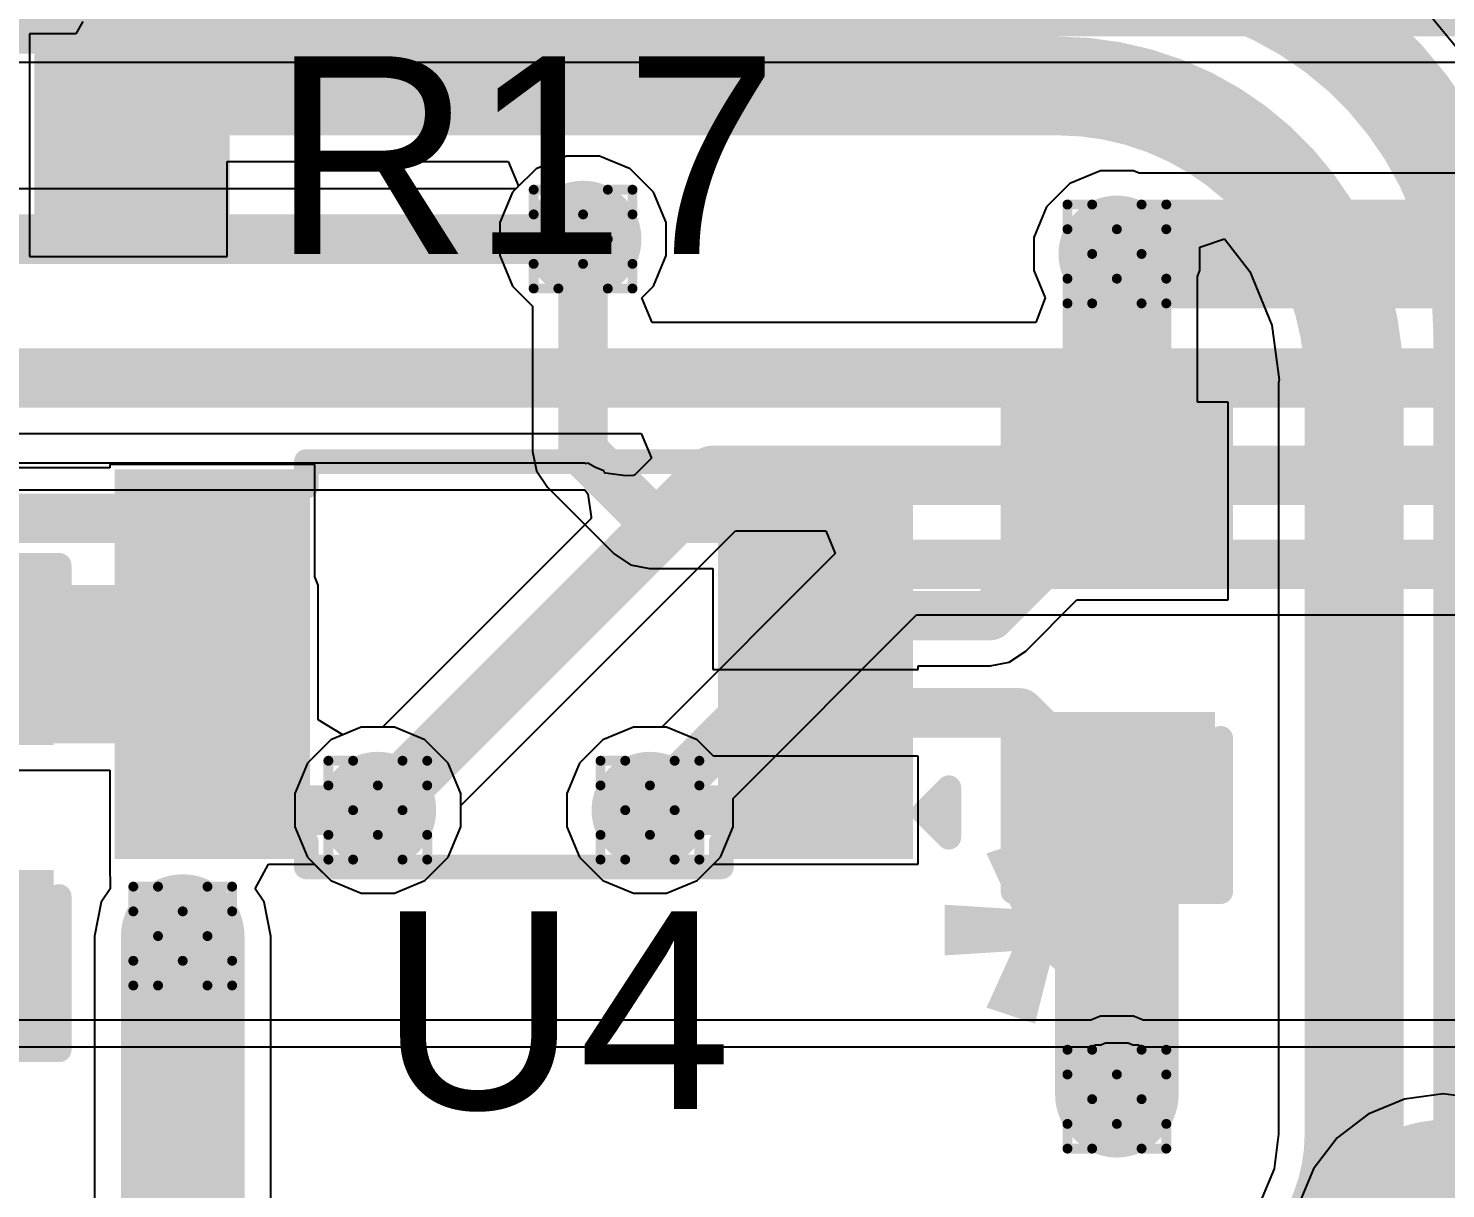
# Model space of a CAD drawing. Header units: inches. Extents: x -0.2 to 17.4, y -0.2 to 2.6.
# Drawn here: x 0.6468 to 0.9335, y 0.8749 to 1.1096 of the extents above; entities that cross this region are included whole.
import ezdxf

# ---------------------------------------------------------------- set-up
doc = ezdxf.new("R2010")
doc.units = ezdxf.units.IN
doc.header["$MEASUREMENT"] = 0
for name, color, linetype in [('Bottom Layer', 5, 'Continuous'), ('Drill Drawing', 1, 'Continuous'), ('Top Layer', 1, 'Continuous'), ('Top Overlay', 2, 'Continuous'), ('Top Paste', 8, 'Continuous'), ('Top Solder', 216, 'Continuous'), ('Via Holes', 16, 'Continuous')]:
    doc.layers.add(name, color=color, linetype=linetype)
doc.styles.add('Arial', font='', dxfattribs={"height": 0.2})
doc.styles.add('Arial_Bold', font='', dxfattribs={"height": 0.2})
doc.styles.get('Arial').set_extended_font_data('Arial')
doc.styles.get('Arial_Bold').set_extended_font_data('Arial', bold=True)

# ---------------------------------------------------------------- blocks, each defined once
blk = doc.blocks.new('VSSOP_8_3_1_2_1__18')
at = {"layer": 'Top Layer'}
for points in [[(-0.04528, 0.03543), (-0.04528, 0.02362), (-0.07677, 0.02362), (-0.07677, 0.03543)], [(0.07677, 0.03543), (0.07677, 0.02362), (0.04528, 0.02362), (0.04528, 0.03543)], [(-0.04528, 0.01575), (-0.04528, 0.00394), (-0.07677, 0.00394), (-0.07677, 0.01575)], [(0.07677, 0.01575), (0.07677, 0.00394), (0.04528, 0.00394), (0.04528, 0.01575)], [(-0.04528, -0.00394), (-0.04528, -0.01575), (-0.07677, -0.01575), (-0.07677, -0.00394)], [(0.07677, -0.00394), (0.07677, -0.01575), (0.04528, -0.01575), (0.04528, -0.00394)], [(-0.04528, -0.02362), (-0.04528, -0.03543), (-0.07677, -0.03543), (-0.07677, -0.02362)], [(0.07677, -0.02362), (0.07677, -0.03543), (0.04528, -0.03543), (0.04528, -0.02362)]]:
    blk.add_hatch(color=1, dxfattribs=at).paths.add_polyline_path(points)
at = {"layer": 'Top Paste'}
for points in [[(-0.04528, 0.03543), (-0.04528, 0.02362), (-0.07677, 0.02362), (-0.07677, 0.03543)], [(0.07677, 0.03543), (0.07677, 0.02362), (0.04528, 0.02362), (0.04528, 0.03543)], [(-0.04528, 0.01575), (-0.04528, 0.00394), (-0.07677, 0.00394), (-0.07677, 0.01575)], [(0.07677, 0.01575), (0.07677, 0.00394), (0.04528, 0.00394), (0.04528, 0.01575)], [(-0.04528, -0.00394), (-0.04528, -0.01575), (-0.07677, -0.01575), (-0.07677, -0.00394)], [(0.07677, -0.00394), (0.07677, -0.01575), (0.04528, -0.01575), (0.04528, -0.00394)], [(-0.04528, -0.02362), (-0.04528, -0.03543), (-0.07677, -0.03543), (-0.07677, -0.02362)], [(0.07677, -0.02362), (0.07677, -0.03543), (0.04528, -0.03543), (0.04528, -0.02362)]]:
    blk.add_hatch(color=8, dxfattribs=at).paths.add_polyline_path(points)
at = {"layer": 'Top Solder'}
for points in [[(-0.04128, 0.03943), (-0.04128, 0.01962), (-0.08077, 0.01962), (-0.08077, 0.03943)], [(0.08077, 0.03943), (0.08077, 0.01962), (0.04128, 0.01962), (0.04128, 0.03943)], [(-0.04128, 0.01975), (-0.04128, -0.00006), (-0.08077, -0.00006), (-0.08077, 0.01975)], [(0.08077, 0.01975), (0.08077, -0.00006), (0.04128, -0.00006), (0.04128, 0.01975)], [(-0.04128, 0.00006), (-0.04128, -0.01975), (-0.08077, -0.01975), (-0.08077, 0.00006)], [(0.08077, 0.00006), (0.08077, -0.01975), (0.04128, -0.01975), (0.04128, 0.00006)], [(-0.04128, -0.01962), (-0.04128, -0.03943), (-0.08077, -0.03943), (-0.08077, -0.01962)], [(0.08077, -0.01962), (0.08077, -0.03943), (0.04128, -0.03943), (0.04128, -0.01962)]]:
    blk.add_hatch(color=216, dxfattribs=at).paths.add_polyline_path(points)
at = {"layer": 'Top Overlay', "const_width": 0.005}
for points in [[(0.042, 0.041), (-0.042, 0.041)], [(-0.042, 0.041), (-0.042, 0.036)], [(0.042, 0.041), (0.042, 0.036)], [(-0.083, 0.03), (-0.088, 0.035)], [(-0.088, 0.035), (-0.088, 0.025)], [(-0.083, 0.03), (-0.088, 0.025)], [(-0.042, -0.036), (-0.042, -0.041)], [(0.042, -0.036), (0.042, -0.041)], [(0.042, -0.041), (-0.042, -0.041)]]:
    blk.add_lwpolyline(points, dxfattribs=at)
at = {"layer": 'Top Overlay', "const_width": 0.0025}
for points in [[(-0.04325, 0.041, 1), (-0.04075, 0.041, 1)], [(-0.04325, 0.041, 1), (-0.04075, 0.041, 1)], [(0.04075, 0.041, 1), (0.04325, 0.041, 1)], [(0.04075, 0.041, 1), (0.04325, 0.041, 1)], [(-0.08925, 0.035, 1), (-0.08675, 0.035, 1)], [(-0.08925, 0.035, 1), (-0.08675, 0.035, 1)], [(-0.04325, 0.036, 1), (-0.04075, 0.036, 1)], [(0.04075, 0.036, 1), (0.04325, 0.036, 1)], [(-0.08425, 0.03, 1), (-0.08175, 0.03, 1)], [(-0.08425, 0.03, 1), (-0.08175, 0.03, 1)], [(-0.08925, 0.025, 1), (-0.08675, 0.025, 1)], [(-0.08925, 0.025, 1), (-0.08675, 0.025, 1)], [(-0.04325, -0.036, 1), (-0.04075, -0.036, 1)], [(0.04075, -0.036, 1), (0.04325, -0.036, 1)], [(-0.04325, -0.041, 1), (-0.04075, -0.041, 1)], [(-0.04325, -0.041, 1), (-0.04075, -0.041, 1)], [(0.04075, -0.041, 1), (0.04325, -0.041, 1)], [(0.04075, -0.041, 1), (0.04325, -0.041, 1)]]:
    blk.add_lwpolyline(points, format="xyb", close=True, dxfattribs=at)
blk = doc.blocks.new('R___0603_38')
at = {"layer": 'Top Layer'}
for points in [[(-0.015, 0.0175), (-0.015, -0.0175), (-0.045, -0.0175), (-0.045, 0.0175)], [(0.045, 0.0175), (0.045, -0.0175), (0.015, -0.0175), (0.015, 0.0175)]]:
    blk.add_hatch(color=1, dxfattribs=at).paths.add_polyline_path(points)
at = {"layer": 'Top Paste'}
for points in [[(-0.015, 0.0175), (-0.015, -0.0175), (-0.045, -0.0175), (-0.045, 0.0175)], [(0.045, 0.0175), (0.045, -0.0175), (0.015, -0.0175), (0.015, 0.0175)]]:
    blk.add_hatch(color=8, dxfattribs=at).paths.add_polyline_path(points)
at = {"layer": 'Top Solder'}
for points in [[(-0.011, 0.0215), (-0.011, -0.0215), (-0.049, -0.0215), (-0.049, 0.0215)], [(0.049, 0.0215), (0.049, -0.0215), (0.011, -0.0215), (0.011, 0.0215)]]:
    blk.add_hatch(color=216, dxfattribs=at).paths.add_polyline_path(points)
at = {"layer": 'Top Overlay', "const_width": 0.005}
for points in [[(-0.048, 0.021), (-0.048, -0.021)], [(0.048, 0.021), (-0.048, 0.021)], [(0.048, 0.021), (0.048, -0.021)], [(0.048, -0.021), (-0.048, -0.021)]]:
    blk.add_lwpolyline(points, dxfattribs=at)
at = {"layer": 'Top Overlay', "const_width": 0.0025}
for points in [[(-0.04925, 0.021, 1), (-0.04675, 0.021, 1)], [(-0.04925, 0.021, 1), (-0.04675, 0.021, 1)], [(0.04675, 0.021, 1), (0.04925, 0.021, 1)], [(0.04675, 0.021, 1), (0.04925, 0.021, 1)], [(-0.04925, -0.021, 1), (-0.04675, -0.021, 1)], [(-0.04925, -0.021, 1), (-0.04675, -0.021, 1)], [(0.04675, -0.021, 1), (0.04925, -0.021, 1)], [(0.04675, -0.021, 1), (0.04925, -0.021, 1)]]:
    blk.add_lwpolyline(points, format="xyb", close=True, dxfattribs=at)
blk = doc.blocks.new('C___0603_95')
at = {"layer": 'Top Layer'}
for points in [[(-0.015, 0.0175), (-0.015, -0.0175), (-0.045, -0.0175), (-0.045, 0.0175)], [(0.045, 0.0175), (0.045, -0.0175), (0.015, -0.0175), (0.015, 0.0175)]]:
    blk.add_hatch(color=1, dxfattribs=at).paths.add_polyline_path(points)
at = {"layer": 'Top Paste'}
for points in [[(-0.015, 0.0175), (-0.015, -0.0175), (-0.045, -0.0175), (-0.045, 0.0175)], [(0.045, 0.0175), (0.045, -0.0175), (0.015, -0.0175), (0.015, 0.0175)]]:
    blk.add_hatch(color=8, dxfattribs=at).paths.add_polyline_path(points)
at = {"layer": 'Top Solder'}
for points in [[(-0.01264, 0.01986), (-0.01264, -0.01986), (-0.04736, -0.01986), (-0.04736, 0.01986)], [(0.04736, 0.01986), (0.04736, -0.01986), (0.01264, -0.01986), (0.01264, 0.01986)]]:
    blk.add_hatch(color=216, dxfattribs=at).paths.add_polyline_path(points)
at = {"layer": 'Top Overlay', "const_width": 0.005}
for points in [[(-0.018, 0.021), (-0.049, 0.021)], [(-0.049, -0.021), (-0.049, 0.021)], [(0.049, 0.021), (0.018, 0.021)], [(0.049, -0.021), (0.049, 0.021)], [(-0.018, -0.021), (-0.049, -0.021)], [(0.049, -0.021), (0.018, -0.021)]]:
    blk.add_lwpolyline(points, dxfattribs=at)
at = {"layer": 'Top Overlay', "const_width": 0.0025}
for points in [[(-0.05025, 0.021, 1), (-0.04775, 0.021, 1)], [(-0.05025, 0.021, 1), (-0.04775, 0.021, 1)], [(-0.01925, 0.021, 1), (-0.01675, 0.021, 1)], [(0.01675, 0.021, 1), (0.01925, 0.021, 1)], [(0.04775, 0.021, 1), (0.05025, 0.021, 1)], [(0.04775, 0.021, 1), (0.05025, 0.021, 1)], [(-0.05025, -0.021, 1), (-0.04775, -0.021, 1)], [(-0.05025, -0.021, 1), (-0.04775, -0.021, 1)], [(-0.01925, -0.021, 1), (-0.01675, -0.021, 1)], [(0.01675, -0.021, 1), (0.01925, -0.021, 1)], [(0.04775, -0.021, 1), (0.05025, -0.021, 1)], [(0.04775, -0.021, 1), (0.05025, -0.021, 1)]]:
    blk.add_lwpolyline(points, format="xyb", close=True, dxfattribs=at)
blk = doc.blocks.new('C___0603_96')
at = {"layer": 'Top Layer'}
for points in [[(-0.015, 0.0175), (-0.015, -0.0175), (-0.045, -0.0175), (-0.045, 0.0175)], [(0.045, 0.0175), (0.045, -0.0175), (0.015, -0.0175), (0.015, 0.0175)]]:
    blk.add_hatch(color=1, dxfattribs=at).paths.add_polyline_path(points)
at = {"layer": 'Top Paste'}
for points in [[(-0.015, 0.0175), (-0.015, -0.0175), (-0.045, -0.0175), (-0.045, 0.0175)], [(0.045, 0.0175), (0.045, -0.0175), (0.015, -0.0175), (0.015, 0.0175)]]:
    blk.add_hatch(color=8, dxfattribs=at).paths.add_polyline_path(points)
at = {"layer": 'Top Solder'}
for points in [[(-0.01264, 0.01986), (-0.01264, -0.01986), (-0.04736, -0.01986), (-0.04736, 0.01986)], [(0.04736, 0.01986), (0.04736, -0.01986), (0.01264, -0.01986), (0.01264, 0.01986)]]:
    blk.add_hatch(color=216, dxfattribs=at).paths.add_polyline_path(points)
at = {"layer": 'Top Overlay', "const_width": 0.005}
for points in [[(-0.018, 0.021), (-0.049, 0.021)], [(-0.049, -0.021), (-0.049, 0.021)], [(0.049, 0.021), (0.018, 0.021)], [(0.049, -0.021), (0.049, 0.021)], [(-0.018, -0.021), (-0.049, -0.021)], [(0.049, -0.021), (0.018, -0.021)]]:
    blk.add_lwpolyline(points, dxfattribs=at)
at = {"layer": 'Top Overlay', "const_width": 0.0025}
for points in [[(-0.05025, 0.021, 1), (-0.04775, 0.021, 1)], [(-0.05025, 0.021, 1), (-0.04775, 0.021, 1)], [(-0.01925, 0.021, 1), (-0.01675, 0.021, 1)], [(0.01675, 0.021, 1), (0.01925, 0.021, 1)], [(0.04775, 0.021, 1), (0.05025, 0.021, 1)], [(0.04775, 0.021, 1), (0.05025, 0.021, 1)], [(-0.05025, -0.021, 1), (-0.04775, -0.021, 1)], [(-0.05025, -0.021, 1), (-0.04775, -0.021, 1)], [(-0.01925, -0.021, 1), (-0.01675, -0.021, 1)], [(0.01675, -0.021, 1), (0.01925, -0.021, 1)], [(0.04775, -0.021, 1), (0.05025, -0.021, 1)], [(0.04775, -0.021, 1), (0.05025, -0.021, 1)]]:
    blk.add_lwpolyline(points, format="xyb", close=True, dxfattribs=at)

msp = doc.modelspace()

# ---------------------------------------------------------------- hatches: boundary and pattern name
at = {"layer": 'Bottom Layer'}
h = msp.add_hatch(color=5, dxfattribs=at)
edge = h.paths.add_edge_path()
edge.add_arc((0.759, 1.067), 0.01181, 0, 360)
h = msp.add_hatch(color=5, dxfattribs=at)
edge = h.paths.add_edge_path()
edge.add_arc((0.867, 1.064), 0.01181, 0, 360)
h = msp.add_hatch(color=5, dxfattribs=at)
edge = h.paths.add_edge_path()
edge.add_arc((0.71747, 0.95147), 0.01181, 0, 360)
h = msp.add_hatch(color=5, dxfattribs=at)
edge = h.paths.add_edge_path()
edge.add_arc((0.77253, 0.95147), 0.01181, 0, 360)
h = msp.add_hatch(color=5, dxfattribs=at)
edge = h.paths.add_edge_path()
edge.add_arc((0.678, 0.926), 0.01181, 0, 360)
h = msp.add_hatch(color=5, dxfattribs=at)
edge = h.paths.add_edge_path()
edge.add_arc((0.867, 0.893), 0.01181, 0, 360)
at = {"layer": 'Top Layer'}
h = msp.add_hatch(color=1, dxfattribs=at)
edge = h.paths.add_edge_path()
edge.add_arc((0.759, 1.067), 0.01181, 0, 360)
h = msp.add_hatch(color=1, dxfattribs=at)
edge = h.paths.add_edge_path()
edge.add_arc((0.867, 1.064), 0.01181, 0, 360)
msp.add_hatch(color=1, dxfattribs=at).paths.add_polyline_path([(0.583, 0.965), (0.7, 0.965), (0.7, 0.997), (0.583, 0.997)])
h = msp.add_hatch(color=1, dxfattribs=at)
edge = h.paths.add_edge_path()
edge.add_arc((0.71747, 0.95147), 0.01181, 0, 360)
h = msp.add_hatch(color=1, dxfattribs=at)
edge = h.paths.add_edge_path()
edge.add_arc((0.77253, 0.95147), 0.01181, 0, 360)
h = msp.add_hatch(color=1, dxfattribs=at)
edge = h.paths.add_edge_path()
edge.add_arc((0.678, 0.926), 0.01181, 0, 360)
h = msp.add_hatch(color=1, dxfattribs=at)
edge = h.paths.add_edge_path()
edge.add_arc((0.867, 0.893), 0.01181, 0, 360)
at = {"layer": 'Via Holes'}
h = msp.add_hatch(color=7, dxfattribs=at)
edge = h.paths.add_edge_path()
edge.add_arc((0.759, 1.067), 0.00591, 0, 360)
h = msp.add_hatch(color=7, dxfattribs=at)
edge = h.paths.add_edge_path()
edge.add_arc((0.867, 1.064), 0.00591, 0, 360)
h = msp.add_hatch(color=7, dxfattribs=at)
edge = h.paths.add_edge_path()
edge.add_arc((0.71747, 0.95147), 0.00591, 0, 360)
h = msp.add_hatch(color=7, dxfattribs=at)
edge = h.paths.add_edge_path()
edge.add_arc((0.77253, 0.95147), 0.00591, 0, 360)
h = msp.add_hatch(color=7, dxfattribs=at)
edge = h.paths.add_edge_path()
edge.add_arc((0.678, 0.926), 0.00591, 0, 360)
h = msp.add_hatch(color=7, dxfattribs=at)
edge = h.paths.add_edge_path()
edge.add_arc((0.867, 0.893), 0.00591, 0, 360)

# ---------------------------------------------------------------- linework, layer by layer
at = {"layer": 'Bottom Layer'}
for p, q in [((0.4902, 1.10278), (0.98544, 1.10278)), ((0.74948, 1.08125), (0.74542, 1.0772)), ((0.75566, 1.08381), (0.74948, 1.08125)), ((0.76234, 1.08381), (0.75566, 1.08381)), ((0.76852, 1.08125), (0.76234, 1.08381)), ((0.77325, 1.07652), (0.76852, 1.08125)), ((0.85748, 1.07825), (0.85275, 1.07352)), ((0.86366, 1.08081), (0.85748, 1.07825)), ((0.87034, 1.08081), (0.86366, 1.08081)), ((0.87154, 1.08031), (0.87034, 1.08081)), ((1.00824, 1.08031), (0.87154, 1.08031)), ((0.74542, 1.0772), (0.50283, 1.0772)), ((0.77581, 1.07034), (0.77325, 1.07652)), ((0.85275, 1.07352), (0.85019, 1.06734)), ((0.77581, 1.06366), (0.77581, 1.07034)), ((0.85019, 1.06734), (0.85019, 1.06066)), ((0.77325, 1.05748), (0.77581, 1.06366)), ((0.85019, 1.06066), (0.85249, 1.05511)), ((0.77088, 1.05511), (0.77325, 1.05748)), ((0.77296, 1.05011), (0.77088, 1.05511)), ((0.85249, 1.05511), (0.85058, 1.05011)), ((0.85058, 1.05011), (0.77296, 1.05011)), ((0.48671, 1.02768), (0.77075, 1.02768)), ((0.77075, 1.02768), (0.77282, 1.02268)), ((0.75935, 1.02169), (0.58555, 1.02169)), ((0.75963, 1.02157), (0.75935, 1.02169)), ((0.75993, 1.02166), (0.75963, 1.02157)), ((0.76151, 1.0208), (0.75993, 1.02166)), ((0.77282, 1.02268), (0.76938, 1.01924)), ((0.76317, 1.02011), (0.76151, 1.0208)), ((0.76329, 1.01982), (0.76317, 1.02011)), ((0.76356, 1.01968), (0.76329, 1.01982)), ((0.76763, 1.01908), (0.76356, 1.01968)), ((0.76923, 1.01918), (0.76763, 1.01908)), ((0.76938, 1.01924), (0.76923, 1.01918)), ((0.64157, 1.01628), (0.75935, 1.01628)), ((0.75935, 1.01628), (0.75999, 1.01548)), ((0.75999, 1.01548), (0.76063, 1.0108)), ((0.76063, 1.01049), (0.71842, 0.96828)), ((0.76063, 1.0108), (0.76063, 1.01049)), ((0.73428, 0.95242), (0.78986, 1.00799)), ((0.78986, 1.00799), (0.8081, 1.00799)), ((0.8081, 1.00799), (0.81001, 1.00337)), ((0.81001, 1.00337), (0.77492, 0.96828)), ((0.78934, 0.95386), (0.82649, 0.99101)), ((0.82649, 0.99101), (1.18021, 0.99101)), ((0.71413, 0.96828), (0.70795, 0.96572)), ((0.71842, 0.96828), (0.71413, 0.96828)), ((0.76918, 0.96828), (0.763, 0.96572)), ((0.77492, 0.96828), (0.76918, 0.96828)), ((0.70795, 0.96572), (0.70322, 0.961)), ((0.763, 0.96572), (0.75828, 0.961)), ((0.70322, 0.961), (0.70066, 0.95482)), ((0.75828, 0.961), (0.75572, 0.95482)), ((0.70066, 0.95482), (0.70066, 0.94813)), ((0.73428, 0.94813), (0.73428, 0.95242)), ((0.75572, 0.95482), (0.75572, 0.94813)), ((0.78934, 0.94813), (0.78934, 0.95386)), ((0.70066, 0.94813), (0.70322, 0.94195)), ((0.73172, 0.94195), (0.73428, 0.94813)), ((0.75572, 0.94813), (0.75828, 0.94195)), ((0.78678, 0.94195), (0.78934, 0.94813)), ((0.70322, 0.94195), (0.70795, 0.93722)), ((0.72699, 0.93722), (0.73172, 0.94195)), ((0.75828, 0.94195), (0.763, 0.93722)), ((0.78205, 0.93722), (0.78678, 0.94195)), ((0.70795, 0.93722), (0.71413, 0.93466)), ((0.72082, 0.93466), (0.72699, 0.93722)), ((0.763, 0.93722), (0.76918, 0.93466)), ((0.77587, 0.93466), (0.78205, 0.93722)), ((0.71413, 0.93466), (0.72082, 0.93466)), ((0.76918, 0.93466), (0.77587, 0.93466)), ((0.86366, 0.90981), (0.8617, 0.909)), ((0.87034, 0.90981), (0.86366, 0.90981)), ((0.8723, 0.909), (0.87034, 0.90981)), ((0.8617, 0.909), (0.58555, 0.909)), ((1.13676, 0.909), (0.8723, 0.909)), ((0.58555, 0.90359), (0.8617, 0.90359)), ((0.8617, 0.90359), (0.86269, 0.904)), ((0.86269, 0.904), (0.86377, 0.904)), ((0.86377, 0.904), (0.86473, 0.9044)), ((0.86473, 0.9044), (0.86927, 0.9044)), ((0.86927, 0.9044), (0.87023, 0.904)), ((0.87023, 0.904), (0.87131, 0.904)), ((0.87131, 0.904), (0.8723, 0.90359)), ((0.8723, 0.90359), (1.13568, 0.90359)), ((0.92517, 0.89303), (0.91787, 0.89)), ((0.933, 0.89406), (0.92517, 0.89303)), ((0.94083, 0.89303), (0.933, 0.89406)), ((0.91787, 0.89), (0.9116, 0.88519)), ((0.9116, 0.88519), (0.9068, 0.87893)), ((0.9068, 0.87893), (0.90377, 0.87163))]:
    msp.add_line(p, q, dxfattribs=at)
for points, const_width in [([(0.416, 1.114), (0.998, 1.114)], 0.012), ([(0.867, 1.064), (1.015, 1.064)], 0.022), ([(0.4986, 1.067), (0.759, 1.067)], 0.01), ([(0.396, 1.03889), (1.07815, 1.03889)], 0.012), ([(0.71747, 0.95147), (0.78521, 1.01921)], 0.012), ([(0.78521, 1.01921), (1.16521, 1.01921)], 0.012), ([(0.77253, 0.95147), (0.82226, 1.00121)], 0.01), ([(0.82226, 1.00121), (1.18021, 1.00121)], 0.01)]:
    msp.add_lwpolyline(points, dxfattribs=dict(at, const_width=const_width))
for points, const_width in [([(0.8615, 1.064, 1), (0.8725, 1.064, 1)], 0.011), ([(0.7565, 1.067, 1), (0.7615, 1.067, 1)], 0.005), ([(0.78221, 1.01921, 1), (0.78821, 1.01921, 1)], 0.006), ([(0.78221, 1.01921, 1), (0.78821, 1.01921, 1)], 0.006), ([(0.81976, 1.00121, 1), (0.82476, 1.00121, 1)], 0.005), ([(0.81976, 1.00121, 1), (0.82476, 1.00121, 1)], 0.005), ([(0.71447, 0.95147, 1), (0.72047, 0.95147, 1)], 0.006), ([(0.77003, 0.95147, 1), (0.77503, 0.95147, 1)], 0.005)]:
    msp.add_lwpolyline(points, format="xyb", close=True, dxfattribs=dict(at, const_width=const_width))
at = {"layer": 'Bottom Layer', "const_width": 0.02}
msp.add_lwpolyline([(0.918, 0.8638, -1), (0.948, 0.8638)], format="xyb", dxfattribs=at)
at = {"layer": 'Drill Drawing', "const_width": 0.002}
for points in [[(0.749, 1.072), (0.749, 1.077)], [(0.749, 1.077), (0.754, 1.077)], [(0.754, 1.077), (0.759, 1.072)], [(0.759, 1.072), (0.764, 1.077)], [(0.764, 1.077), (0.769, 1.077)], [(0.769, 1.072), (0.769, 1.077)], [(0.749, 1.072), (0.754, 1.067)], [(0.764, 1.067), (0.769, 1.072)], [(0.857, 1.069), (0.857, 1.074)], [(0.857, 1.074), (0.862, 1.074)], [(0.862, 1.074), (0.867, 1.069)], [(0.867, 1.069), (0.872, 1.074)], [(0.872, 1.074), (0.877, 1.074)], [(0.877, 1.069), (0.877, 1.074)], [(0.857, 1.069), (0.862, 1.064)], [(0.872, 1.064), (0.877, 1.069)], [(0.749, 1.062), (0.754, 1.067)], [(0.764, 1.067), (0.769, 1.062)], [(0.857, 1.059), (0.862, 1.064)], [(0.872, 1.064), (0.877, 1.059)], [(0.749, 1.057), (0.749, 1.062)], [(0.754, 1.057), (0.759, 1.062)], [(0.759, 1.062), (0.764, 1.057)], [(0.769, 1.057), (0.769, 1.062)], [(0.857, 1.054), (0.857, 1.059)], [(0.862, 1.054), (0.867, 1.059)], [(0.867, 1.059), (0.872, 1.054)], [(0.877, 1.054), (0.877, 1.059)], [(0.749, 1.057), (0.754, 1.057)], [(0.764, 1.057), (0.769, 1.057)], [(0.857, 1.054), (0.862, 1.054)], [(0.872, 1.054), (0.877, 1.054)], [(0.70747, 0.95647), (0.70747, 0.96147)], [(0.70747, 0.96147), (0.71247, 0.96147)], [(0.71247, 0.96147), (0.71747, 0.95647)], [(0.71747, 0.95647), (0.72247, 0.96147)], [(0.72247, 0.96147), (0.72747, 0.96147)], [(0.72747, 0.95647), (0.72747, 0.96147)], [(0.76253, 0.95647), (0.76253, 0.96147)], [(0.76253, 0.96147), (0.76753, 0.96147)], [(0.76753, 0.96147), (0.77253, 0.95647)], [(0.77253, 0.95647), (0.77753, 0.96147)], [(0.77753, 0.96147), (0.78253, 0.96147)], [(0.78253, 0.95647), (0.78253, 0.96147)], [(0.70747, 0.95647), (0.71247, 0.95147)], [(0.72247, 0.95147), (0.72747, 0.95647)], [(0.76253, 0.95647), (0.76753, 0.95147)], [(0.77753, 0.95147), (0.78253, 0.95647)], [(0.70747, 0.94647), (0.71247, 0.95147)], [(0.72247, 0.95147), (0.72747, 0.94647)], [(0.76253, 0.94647), (0.76753, 0.95147)], [(0.77753, 0.95147), (0.78253, 0.94647)], [(0.70747, 0.94147), (0.70747, 0.94647)], [(0.71247, 0.94147), (0.71747, 0.94647)], [(0.71747, 0.94647), (0.72247, 0.94147)], [(0.72747, 0.94147), (0.72747, 0.94647)], [(0.76253, 0.94147), (0.76253, 0.94647)], [(0.76753, 0.94147), (0.77253, 0.94647)], [(0.77253, 0.94647), (0.77753, 0.94147)], [(0.78253, 0.94147), (0.78253, 0.94647)], [(0.70747, 0.94147), (0.71247, 0.94147)], [(0.72247, 0.94147), (0.72747, 0.94147)], [(0.76253, 0.94147), (0.76753, 0.94147)], [(0.77753, 0.94147), (0.78253, 0.94147)], [(0.668, 0.931), (0.668, 0.936)], [(0.668, 0.936), (0.673, 0.936)], [(0.673, 0.936), (0.678, 0.931)], [(0.678, 0.931), (0.683, 0.936)], [(0.683, 0.936), (0.688, 0.936)], [(0.688, 0.931), (0.688, 0.936)], [(0.668, 0.931), (0.673, 0.926)], [(0.683, 0.926), (0.688, 0.931)], [(0.668, 0.921), (0.673, 0.926)], [(0.683, 0.926), (0.688, 0.921)], [(0.668, 0.916), (0.668, 0.921)], [(0.673, 0.916), (0.678, 0.921)], [(0.678, 0.921), (0.683, 0.916)], [(0.688, 0.916), (0.688, 0.921)], [(0.668, 0.916), (0.673, 0.916)], [(0.683, 0.916), (0.688, 0.916)], [(0.857, 0.898), (0.857, 0.903)], [(0.857, 0.903), (0.862, 0.903)], [(0.862, 0.903), (0.867, 0.898)], [(0.867, 0.898), (0.872, 0.903)], [(0.872, 0.903), (0.877, 0.903)], [(0.877, 0.898), (0.877, 0.903)], [(0.857, 0.898), (0.862, 0.893)], [(0.872, 0.893), (0.877, 0.898)], [(0.857, 0.888), (0.862, 0.893)], [(0.872, 0.893), (0.877, 0.888)], [(0.857, 0.883), (0.857, 0.888)], [(0.862, 0.883), (0.867, 0.888)], [(0.867, 0.888), (0.872, 0.883)], [(0.877, 0.883), (0.877, 0.888)], [(0.857, 0.883), (0.862, 0.883)], [(0.872, 0.883), (0.877, 0.883)]]:
    msp.add_lwpolyline(points, dxfattribs=at)
at = {"layer": 'Drill Drawing', "const_width": 0.001}
for points in [[(0.7485, 1.077, 1), (0.7495, 1.077, 1)], [(0.7485, 1.077, 1), (0.7495, 1.077, 1)], [(0.7535, 1.077, 1), (0.7545, 1.077, 1)], [(0.7535, 1.077, 1), (0.7545, 1.077, 1)], [(0.7635, 1.077, 1), (0.7645, 1.077, 1)], [(0.7635, 1.077, 1), (0.7645, 1.077, 1)], [(0.7685, 1.077, 1), (0.7695, 1.077, 1)], [(0.7685, 1.077, 1), (0.7695, 1.077, 1)], [(0.7485, 1.072, 1), (0.7495, 1.072, 1)], [(0.7485, 1.072, 1), (0.7495, 1.072, 1)], [(0.7585, 1.072, 1), (0.7595, 1.072, 1)], [(0.7585, 1.072, 1), (0.7595, 1.072, 1)], [(0.7685, 1.072, 1), (0.7695, 1.072, 1)], [(0.7685, 1.072, 1), (0.7695, 1.072, 1)], [(0.8565, 1.074, 1), (0.8575, 1.074, 1)], [(0.8565, 1.074, 1), (0.8575, 1.074, 1)], [(0.8615, 1.074, 1), (0.8625, 1.074, 1)], [(0.8615, 1.074, 1), (0.8625, 1.074, 1)], [(0.8715, 1.074, 1), (0.8725, 1.074, 1)], [(0.8715, 1.074, 1), (0.8725, 1.074, 1)], [(0.8765, 1.074, 1), (0.8775, 1.074, 1)], [(0.8765, 1.074, 1), (0.8775, 1.074, 1)], [(0.8565, 1.069, 1), (0.8575, 1.069, 1)], [(0.8565, 1.069, 1), (0.8575, 1.069, 1)], [(0.8665, 1.069, 1), (0.8675, 1.069, 1)], [(0.8665, 1.069, 1), (0.8675, 1.069, 1)], [(0.8765, 1.069, 1), (0.8775, 1.069, 1)], [(0.8765, 1.069, 1), (0.8775, 1.069, 1)], [(0.7535, 1.067, 1), (0.7545, 1.067, 1)], [(0.7535, 1.067, 1), (0.7545, 1.067, 1)], [(0.7635, 1.067, 1), (0.7645, 1.067, 1)], [(0.7635, 1.067, 1), (0.7645, 1.067, 1)], [(0.8615, 1.064, 1), (0.8625, 1.064, 1)], [(0.8615, 1.064, 1), (0.8625, 1.064, 1)], [(0.8715, 1.064, 1), (0.8725, 1.064, 1)], [(0.8715, 1.064, 1), (0.8725, 1.064, 1)], [(0.7485, 1.062, 1), (0.7495, 1.062, 1)], [(0.7485, 1.062, 1), (0.7495, 1.062, 1)], [(0.7585, 1.062, 1), (0.7595, 1.062, 1)], [(0.7585, 1.062, 1), (0.7595, 1.062, 1)], [(0.7685, 1.062, 1), (0.7695, 1.062, 1)], [(0.7685, 1.062, 1), (0.7695, 1.062, 1)], [(0.8565, 1.059, 1), (0.8575, 1.059, 1)], [(0.8565, 1.059, 1), (0.8575, 1.059, 1)], [(0.8665, 1.059, 1), (0.8675, 1.059, 1)], [(0.8665, 1.059, 1), (0.8675, 1.059, 1)], [(0.8765, 1.059, 1), (0.8775, 1.059, 1)], [(0.8765, 1.059, 1), (0.8775, 1.059, 1)], [(0.7485, 1.057, 1), (0.7495, 1.057, 1)], [(0.7485, 1.057, 1), (0.7495, 1.057, 1)], [(0.7535, 1.057, 1), (0.7545, 1.057, 1)], [(0.7535, 1.057, 1), (0.7545, 1.057, 1)], [(0.7635, 1.057, 1), (0.7645, 1.057, 1)], [(0.7635, 1.057, 1), (0.7645, 1.057, 1)], [(0.7685, 1.057, 1), (0.7695, 1.057, 1)], [(0.7685, 1.057, 1), (0.7695, 1.057, 1)], [(0.8565, 1.054, 1), (0.8575, 1.054, 1)], [(0.8565, 1.054, 1), (0.8575, 1.054, 1)], [(0.8615, 1.054, 1), (0.8625, 1.054, 1)], [(0.8615, 1.054, 1), (0.8625, 1.054, 1)], [(0.8715, 1.054, 1), (0.8725, 1.054, 1)], [(0.8715, 1.054, 1), (0.8725, 1.054, 1)], [(0.8765, 1.054, 1), (0.8775, 1.054, 1)], [(0.8765, 1.054, 1), (0.8775, 1.054, 1)], [(0.70697, 0.96147, 1), (0.70797, 0.96147, 1)], [(0.70697, 0.96147, 1), (0.70797, 0.96147, 1)], [(0.71197, 0.96147, 1), (0.71297, 0.96147, 1)], [(0.71197, 0.96147, 1), (0.71297, 0.96147, 1)], [(0.72197, 0.96147, 1), (0.72297, 0.96147, 1)], [(0.72197, 0.96147, 1), (0.72297, 0.96147, 1)], [(0.72697, 0.96147, 1), (0.72797, 0.96147, 1)], [(0.72697, 0.96147, 1), (0.72797, 0.96147, 1)], [(0.76203, 0.96147, 1), (0.76303, 0.96147, 1)], [(0.76203, 0.96147, 1), (0.76303, 0.96147, 1)], [(0.76703, 0.96147, 1), (0.76803, 0.96147, 1)], [(0.76703, 0.96147, 1), (0.76803, 0.96147, 1)], [(0.77703, 0.96147, 1), (0.77803, 0.96147, 1)], [(0.77703, 0.96147, 1), (0.77803, 0.96147, 1)], [(0.78203, 0.96147, 1), (0.78303, 0.96147, 1)], [(0.78203, 0.96147, 1), (0.78303, 0.96147, 1)], [(0.70697, 0.95647, 1), (0.70797, 0.95647, 1)], [(0.70697, 0.95647, 1), (0.70797, 0.95647, 1)], [(0.71697, 0.95647, 1), (0.71797, 0.95647, 1)], [(0.71697, 0.95647, 1), (0.71797, 0.95647, 1)], [(0.72697, 0.95647, 1), (0.72797, 0.95647, 1)], [(0.72697, 0.95647, 1), (0.72797, 0.95647, 1)], [(0.76203, 0.95647, 1), (0.76303, 0.95647, 1)], [(0.76203, 0.95647, 1), (0.76303, 0.95647, 1)], [(0.77203, 0.95647, 1), (0.77303, 0.95647, 1)], [(0.77203, 0.95647, 1), (0.77303, 0.95647, 1)], [(0.78203, 0.95647, 1), (0.78303, 0.95647, 1)], [(0.78203, 0.95647, 1), (0.78303, 0.95647, 1)], [(0.71197, 0.95147, 1), (0.71297, 0.95147, 1)], [(0.71197, 0.95147, 1), (0.71297, 0.95147, 1)], [(0.72197, 0.95147, 1), (0.72297, 0.95147, 1)], [(0.72197, 0.95147, 1), (0.72297, 0.95147, 1)], [(0.76703, 0.95147, 1), (0.76803, 0.95147, 1)], [(0.76703, 0.95147, 1), (0.76803, 0.95147, 1)], [(0.77703, 0.95147, 1), (0.77803, 0.95147, 1)], [(0.77703, 0.95147, 1), (0.77803, 0.95147, 1)], [(0.70697, 0.94647, 1), (0.70797, 0.94647, 1)], [(0.70697, 0.94647, 1), (0.70797, 0.94647, 1)], [(0.71697, 0.94647, 1), (0.71797, 0.94647, 1)], [(0.71697, 0.94647, 1), (0.71797, 0.94647, 1)], [(0.72697, 0.94647, 1), (0.72797, 0.94647, 1)], [(0.72697, 0.94647, 1), (0.72797, 0.94647, 1)], [(0.76203, 0.94647, 1), (0.76303, 0.94647, 1)], [(0.76203, 0.94647, 1), (0.76303, 0.94647, 1)], [(0.77203, 0.94647, 1), (0.77303, 0.94647, 1)], [(0.77203, 0.94647, 1), (0.77303, 0.94647, 1)], [(0.78203, 0.94647, 1), (0.78303, 0.94647, 1)], [(0.78203, 0.94647, 1), (0.78303, 0.94647, 1)], [(0.70697, 0.94147, 1), (0.70797, 0.94147, 1)], [(0.70697, 0.94147, 1), (0.70797, 0.94147, 1)], [(0.71197, 0.94147, 1), (0.71297, 0.94147, 1)], [(0.71197, 0.94147, 1), (0.71297, 0.94147, 1)], [(0.72197, 0.94147, 1), (0.72297, 0.94147, 1)], [(0.72197, 0.94147, 1), (0.72297, 0.94147, 1)], [(0.72697, 0.94147, 1), (0.72797, 0.94147, 1)], [(0.72697, 0.94147, 1), (0.72797, 0.94147, 1)], [(0.76203, 0.94147, 1), (0.76303, 0.94147, 1)], [(0.76203, 0.94147, 1), (0.76303, 0.94147, 1)], [(0.76703, 0.94147, 1), (0.76803, 0.94147, 1)], [(0.76703, 0.94147, 1), (0.76803, 0.94147, 1)], [(0.77703, 0.94147, 1), (0.77803, 0.94147, 1)], [(0.77703, 0.94147, 1), (0.77803, 0.94147, 1)], [(0.78203, 0.94147, 1), (0.78303, 0.94147, 1)], [(0.78203, 0.94147, 1), (0.78303, 0.94147, 1)], [(0.6675, 0.936, 1), (0.6685, 0.936, 1)], [(0.6675, 0.936, 1), (0.6685, 0.936, 1)], [(0.6725, 0.936, 1), (0.6735, 0.936, 1)], [(0.6725, 0.936, 1), (0.6735, 0.936, 1)], [(0.6825, 0.936, 1), (0.6835, 0.936, 1)], [(0.6825, 0.936, 1), (0.6835, 0.936, 1)], [(0.6875, 0.936, 1), (0.6885, 0.936, 1)], [(0.6875, 0.936, 1), (0.6885, 0.936, 1)], [(0.6675, 0.931, 1), (0.6685, 0.931, 1)], [(0.6675, 0.931, 1), (0.6685, 0.931, 1)], [(0.6775, 0.931, 1), (0.6785, 0.931, 1)], [(0.6775, 0.931, 1), (0.6785, 0.931, 1)], [(0.6875, 0.931, 1), (0.6885, 0.931, 1)], [(0.6875, 0.931, 1), (0.6885, 0.931, 1)], [(0.6725, 0.926, 1), (0.6735, 0.926, 1)], [(0.6725, 0.926, 1), (0.6735, 0.926, 1)], [(0.6825, 0.926, 1), (0.6835, 0.926, 1)], [(0.6825, 0.926, 1), (0.6835, 0.926, 1)], [(0.6675, 0.921, 1), (0.6685, 0.921, 1)], [(0.6675, 0.921, 1), (0.6685, 0.921, 1)], [(0.6775, 0.921, 1), (0.6785, 0.921, 1)], [(0.6775, 0.921, 1), (0.6785, 0.921, 1)], [(0.6875, 0.921, 1), (0.6885, 0.921, 1)], [(0.6875, 0.921, 1), (0.6885, 0.921, 1)], [(0.6675, 0.916, 1), (0.6685, 0.916, 1)], [(0.6675, 0.916, 1), (0.6685, 0.916, 1)], [(0.6725, 0.916, 1), (0.6735, 0.916, 1)], [(0.6725, 0.916, 1), (0.6735, 0.916, 1)], [(0.6825, 0.916, 1), (0.6835, 0.916, 1)], [(0.6825, 0.916, 1), (0.6835, 0.916, 1)], [(0.6875, 0.916, 1), (0.6885, 0.916, 1)], [(0.6875, 0.916, 1), (0.6885, 0.916, 1)], [(0.8565, 0.903, 1), (0.8575, 0.903, 1)], [(0.8565, 0.903, 1), (0.8575, 0.903, 1)], [(0.8615, 0.903, 1), (0.8625, 0.903, 1)], [(0.8615, 0.903, 1), (0.8625, 0.903, 1)], [(0.8715, 0.903, 1), (0.8725, 0.903, 1)], [(0.8715, 0.903, 1), (0.8725, 0.903, 1)], [(0.8765, 0.903, 1), (0.8775, 0.903, 1)], [(0.8765, 0.903, 1), (0.8775, 0.903, 1)], [(0.8565, 0.898, 1), (0.8575, 0.898, 1)], [(0.8565, 0.898, 1), (0.8575, 0.898, 1)], [(0.8665, 0.898, 1), (0.8675, 0.898, 1)], [(0.8665, 0.898, 1), (0.8675, 0.898, 1)], [(0.8765, 0.898, 1), (0.8775, 0.898, 1)], [(0.8765, 0.898, 1), (0.8775, 0.898, 1)], [(0.8615, 0.893, 1), (0.8625, 0.893, 1)], [(0.8615, 0.893, 1), (0.8625, 0.893, 1)], [(0.8715, 0.893, 1), (0.8725, 0.893, 1)], [(0.8715, 0.893, 1), (0.8725, 0.893, 1)], [(0.8565, 0.888, 1), (0.8575, 0.888, 1)], [(0.8565, 0.888, 1), (0.8575, 0.888, 1)], [(0.8665, 0.888, 1), (0.8675, 0.888, 1)], [(0.8665, 0.888, 1), (0.8675, 0.888, 1)], [(0.8765, 0.888, 1), (0.8775, 0.888, 1)], [(0.8765, 0.888, 1), (0.8775, 0.888, 1)], [(0.8565, 0.883, 1), (0.8575, 0.883, 1)], [(0.8565, 0.883, 1), (0.8575, 0.883, 1)], [(0.8615, 0.883, 1), (0.8625, 0.883, 1)], [(0.8615, 0.883, 1), (0.8625, 0.883, 1)], [(0.8715, 0.883, 1), (0.8725, 0.883, 1)], [(0.8715, 0.883, 1), (0.8725, 0.883, 1)], [(0.8765, 0.883, 1), (0.8775, 0.883, 1)], [(0.8765, 0.883, 1), (0.8775, 0.883, 1)]]:
    msp.add_lwpolyline(points, format="xyb", close=True, dxfattribs=at)
at = {"layer": 'Top Layer'}
for p, q in [((0.94116, 1.09914), (0.92988, 1.11288)), ((0.65778, 1.111), (0.65639, 1.1085)), ((0.65639, 1.1085), (0.647, 1.1085)), ((0.647, 1.1085), (0.647, 1.0635)), ((0.687, 1.0635), (0.687, 1.08271)), ((0.687, 1.08271), (0.74386, 1.08271)), ((0.74386, 1.08271), (0.74593, 1.07771)), ((0.74475, 1.07652), (0.74219, 1.07034)), ((0.74593, 1.07771), (0.74475, 1.07652)), ((0.74219, 1.07034), (0.74219, 1.06366)), ((0.88381, 1.06534), (0.88881, 1.06704)), ((0.88881, 1.06704), (0.89387, 1.06044)), ((0.88381, 1.06066), (0.88381, 1.06534)), ((0.647, 1.0635), (0.687, 1.0635)), ((0.74219, 1.06366), (0.74475, 1.05748)), ((0.88331, 1.05946), (0.88381, 1.06066)), ((0.88331, 1.034), (0.88331, 1.05946)), ((0.89387, 1.06044), (0.89835, 1.04962)), ((0.74475, 1.05748), (0.7488, 1.05342)), ((0.7488, 1.05342), (0.7488, 1.024)), ((0.89835, 1.04962), (0.89981, 1.03854)), ((0.89981, 1.03854), (0.89971, 1.038)), ((0.89971, 1.038), (0.89971, 0.886)), ((0.8895, 1.034), (0.88331, 1.034)), ((0.8895, 0.994), (0.8895, 1.034)), ((0.7488, 1.024), (0.74958, 1.0201)), ((0.70472, 1.02143), (0.66323, 1.02143)), ((0.66323, 1.02143), (0.66323, 1.02072)), ((0.70472, 0.99866), (0.70472, 1.02143)), ((0.66323, 1.02072), (0.6067, 1.02072)), ((0.74958, 1.0201), (0.75179, 1.01679)), ((0.75179, 1.01679), (0.76526, 1.00332)), ((0.76526, 1.00332), (0.76857, 1.00111)), ((0.76857, 1.00111), (0.77247, 1.00033)), ((0.70541, 0.997), (0.70472, 0.99866)), ((0.77247, 1.00033), (0.78528, 1.00033)), ((0.78528, 1.00033), (0.78528, 0.97994)), ((0.70541, 0.96972), (0.70541, 0.997)), ((0.84855, 0.98363), (0.85892, 0.994)), ((0.85892, 0.994), (0.8895, 0.994)), ((0.84524, 0.98142), (0.84855, 0.98363)), ((0.84134, 0.98065), (0.84524, 0.98142)), ((0.78528, 0.97994), (0.82677, 0.97994)), ((0.82677, 0.97994), (0.82677, 0.98065)), ((0.82677, 0.98065), (0.84134, 0.98065)), ((0.71041, 0.96674), (0.70541, 0.96972)), ((0.71413, 0.96828), (0.71041, 0.96674)), ((0.72082, 0.96828), (0.71413, 0.96828)), ((0.72699, 0.96572), (0.72082, 0.96828)), ((0.76918, 0.96828), (0.763, 0.96572)), ((0.77587, 0.96828), (0.76918, 0.96828)), ((0.78205, 0.96572), (0.77587, 0.96828)), ((0.73172, 0.961), (0.72699, 0.96572)), ((0.763, 0.96572), (0.75828, 0.961)), ((0.7854, 0.96238), (0.78205, 0.96572)), ((0.73428, 0.95482), (0.73172, 0.961)), ((0.75828, 0.961), (0.75572, 0.95482)), ((0.82677, 0.96238), (0.7854, 0.96238)), ((0.82677, 0.94057), (0.82677, 0.96238)), ((0.583, 0.95959), (0.66323, 0.95959)), ((0.66323, 0.95959), (0.66323, 0.94057)), ((0.73428, 0.94813), (0.73428, 0.95482)), ((0.75572, 0.95482), (0.75572, 0.94813)), ((0.73172, 0.94195), (0.73428, 0.94813)), ((0.75572, 0.94813), (0.75828, 0.94195)), ((0.66323, 0.94057), (0.66323, 0.94057)), ((0.66323, 0.94057), (0.66323, 0.94057)), ((0.66323, 0.94057), (0.66335, 0.93557)), ((0.69265, 0.93557), (0.69533, 0.94057)), ((0.69533, 0.94057), (0.7046, 0.94057)), ((0.7046, 0.94057), (0.70795, 0.93722)), ((0.72699, 0.93722), (0.73172, 0.94195)), ((0.75828, 0.94195), (0.763, 0.93722)), ((0.78205, 0.93722), (0.7854, 0.94057)), ((0.7854, 0.94057), (0.82677, 0.94057)), ((0.66335, 0.93557), (0.66152, 0.93283)), ((0.69448, 0.93283), (0.69265, 0.93557)), ((0.70795, 0.93722), (0.71413, 0.93466)), ((0.72082, 0.93466), (0.72699, 0.93722)), ((0.763, 0.93722), (0.76918, 0.93466)), ((0.77587, 0.93466), (0.78205, 0.93722)), ((0.66152, 0.93283), (0.66016, 0.926)), ((0.69584, 0.926), (0.69448, 0.93283)), ((0.71413, 0.93466), (0.72082, 0.93466)), ((0.76918, 0.93466), (0.77587, 0.93466)), ((0.66016, 0.926), (0.66016, 0.6455)), ((0.69584, 0.6455), (0.69584, 0.926)), ((0.89972, 0.88591), (0.8988, 0.8789)), ((0.89971, 0.886), (0.89972, 0.88591)), ((0.8988, 0.8789), (0.89606, 0.87229))]:
    msp.add_line(p, q, dxfattribs=at)
at = {"layer": 'Top Layer', "const_width": 0.02}
for points in [[(0.86577, 1.124, -0.414214), (0.941, 1.04877)], [(0.667, 1.086, -0.414214), (0.679, 1.098)], [(0.855, 1.098, -0.414214), (0.915, 1.038)], [(0.941, 0.886, -0.414214), (0.86969, 0.81469)], [(0.915, 0.886, -0.414214), (0.87231, 0.84331)]]:
    msp.add_lwpolyline(points, format="xyb", dxfattribs=at)
at = {"layer": 'Top Layer'}
for points, const_width in [([(0.679, 1.098), (0.855, 1.098)], 0.02), ([(0.867, 1.014), (0.867, 1.064)], 0.022), ([(0.759, 1.024), (0.759, 1.067)], 0.01), ([(0.941, 0.886), (0.941, 1.04877)], 0.02), ([(0.915, 0.886), (0.915, 1.038)], 0.02), ([(0.759, 1.024), (0.77247, 1.01053)], 0.01), ([(0.84134, 0.99084), (0.8645, 1.014)], 0.01), ([(0.8645, 1.014), (0.867, 1.014)], 0.01), ([(0.60247, 1.01053), (0.68398, 1.01053)], 0.01), ([(0.77247, 1.01053), (0.80602, 1.01053)], 0.01), ([(0.68398, 0.97116), (0.68398, 0.99084)], 0.01), ([(0.80602, 0.99084), (0.84134, 0.99084)], 0.01), ([(0.80602, 0.97116), (0.84734, 0.97116)], 0.01), ([(0.84734, 0.97116), (0.8645, 0.954)], 0.01), ([(0.867, 0.894), (0.867, 0.954)], 0.025), ([(0.8645, 0.954), (0.867, 0.954)], 0.01), ([(0.68398, 0.95147), (0.71747, 0.95147)], 0.01), ([(0.77253, 0.95147), (0.80602, 0.95147)], 0.01), ([(0.678, 0.623), (0.678, 0.926)], 0.025)]:
    msp.add_lwpolyline(points, dxfattribs=dict(at, const_width=const_width))
for points, const_width in [([(0.674, 1.098, 1), (0.684, 1.098, 1)], 0.01), ([(0.674, 1.098, 1), (0.684, 1.098, 1)], 0.01), ([(0.85, 1.098, 1), (0.86, 1.098, 1)], 0.01), ([(0.85, 1.098, 1), (0.86, 1.098, 1)], 0.01), ([(0.662, 1.086, 1), (0.672, 1.086, 1)], 0.01), ([(0.8615, 1.064, 1), (0.8725, 1.064, 1)], 0.011), ([(0.7565, 1.067, 1), (0.7615, 1.067, 1)], 0.005), ([(0.936, 1.04877, 1), (0.946, 1.04877, 1)], 0.01), ([(0.936, 1.04877, 1), (0.946, 1.04877, 1)], 0.01), ([(0.91, 1.038, 1), (0.92, 1.038, 1)], 0.01), ([(0.91, 1.038, 1), (0.92, 1.038, 1)], 0.01), ([(0.7565, 1.024, 1), (0.7615, 1.024, 1)], 0.005), ([(0.7565, 1.024, 1), (0.7615, 1.024, 1)], 0.005), ([(0.8615, 1.014, 1), (0.8725, 1.014, 1)], 0.011), ([(0.862, 1.014, 1), (0.867, 1.014, 1)], 0.005), ([(0.862, 1.014, 1), (0.867, 1.014, 1)], 0.005), ([(0.8645, 1.014, 1), (0.8695, 1.014, 1)], 0.005), ([(0.68148, 1.01053, 1), (0.68648, 1.01053, 1)], 0.005), ([(0.76997, 1.01053, 1), (0.77497, 1.01053, 1)], 0.005), ([(0.76997, 1.01053, 1), (0.77497, 1.01053, 1)], 0.005), ([(0.80352, 1.01053, 1), (0.80852, 1.01053, 1)], 0.005), ([(0.68148, 0.99084, 1), (0.68648, 0.99084, 1)], 0.005), ([(0.80352, 0.99084, 1), (0.80852, 0.99084, 1)], 0.005), ([(0.83884, 0.99084, 1), (0.84384, 0.99084, 1)], 0.005), ([(0.83884, 0.99084, 1), (0.84384, 0.99084, 1)], 0.005), ([(0.68148, 0.97116, 1), (0.68648, 0.97116, 1)], 0.005), ([(0.80352, 0.97116, 1), (0.80852, 0.97116, 1)], 0.005), ([(0.84484, 0.97116, 1), (0.84984, 0.97116, 1)], 0.005), ([(0.84484, 0.97116, 1), (0.84984, 0.97116, 1)], 0.005), ([(0.86075, 0.954, 1), (0.87325, 0.954, 1)], 0.0125), ([(0.862, 0.954, 1), (0.867, 0.954, 1)], 0.005), ([(0.862, 0.954, 1), (0.867, 0.954, 1)], 0.005), ([(0.8645, 0.954, 1), (0.8695, 0.954, 1)], 0.005), ([(0.68148, 0.95147, 1), (0.68648, 0.95147, 1)], 0.005), ([(0.71497, 0.95147, 1), (0.71997, 0.95147, 1)], 0.005), ([(0.77003, 0.95147, 1), (0.77503, 0.95147, 1)], 0.005), ([(0.80352, 0.95147, 1), (0.80852, 0.95147, 1)], 0.005), ([(0.67175, 0.926, 1), (0.68425, 0.926, 1)], 0.0125), ([(0.86075, 0.894, 1), (0.87325, 0.894, 1)], 0.0125), ([(0.91, 0.886, 1), (0.92, 0.886, 1)], 0.01), ([(0.91, 0.886, 1), (0.92, 0.886, 1)], 0.01), ([(0.936, 0.886, 1), (0.946, 0.886, 1)], 0.01), ([(0.936, 0.886, 1), (0.946, 0.886, 1)], 0.01)]:
    msp.add_lwpolyline(points, format="xyb", close=True, dxfattribs=dict(at, const_width=const_width))

# ---------------------------------------------------------------- block references
for name, p, rotation in [('R___0603_38', (0.637, 1.086), 180), ('C___0603_96', (0.867, 0.984), 270), ('VSSOP_8_3_1_2_1__18', (0.745, 0.981), 180), ('C___0603_95', (0.632, 0.952), 270)]:
    msp.add_blockref(name, p, dxfattribs=dict(rotation=rotation))

# ---------------------------------------------------------------- texts
at = {"layer": 'Top Overlay', "style": 'Arial'}
for s, p in [('R17', (0.69602, 1.06401)), ('U4', (0.71768, 0.89101))]:
    msp.add_text(s, height=0.04, dxfattribs=at).set_placement(p)
at = {"layer": 'Top Overlay', "style": 'Arial_Bold'}
msp.add_text('*', height=0.07, rotation=90, dxfattribs=at).set_placement((0.90218, 0.908))

doc.saveas('drawing.dxf')
